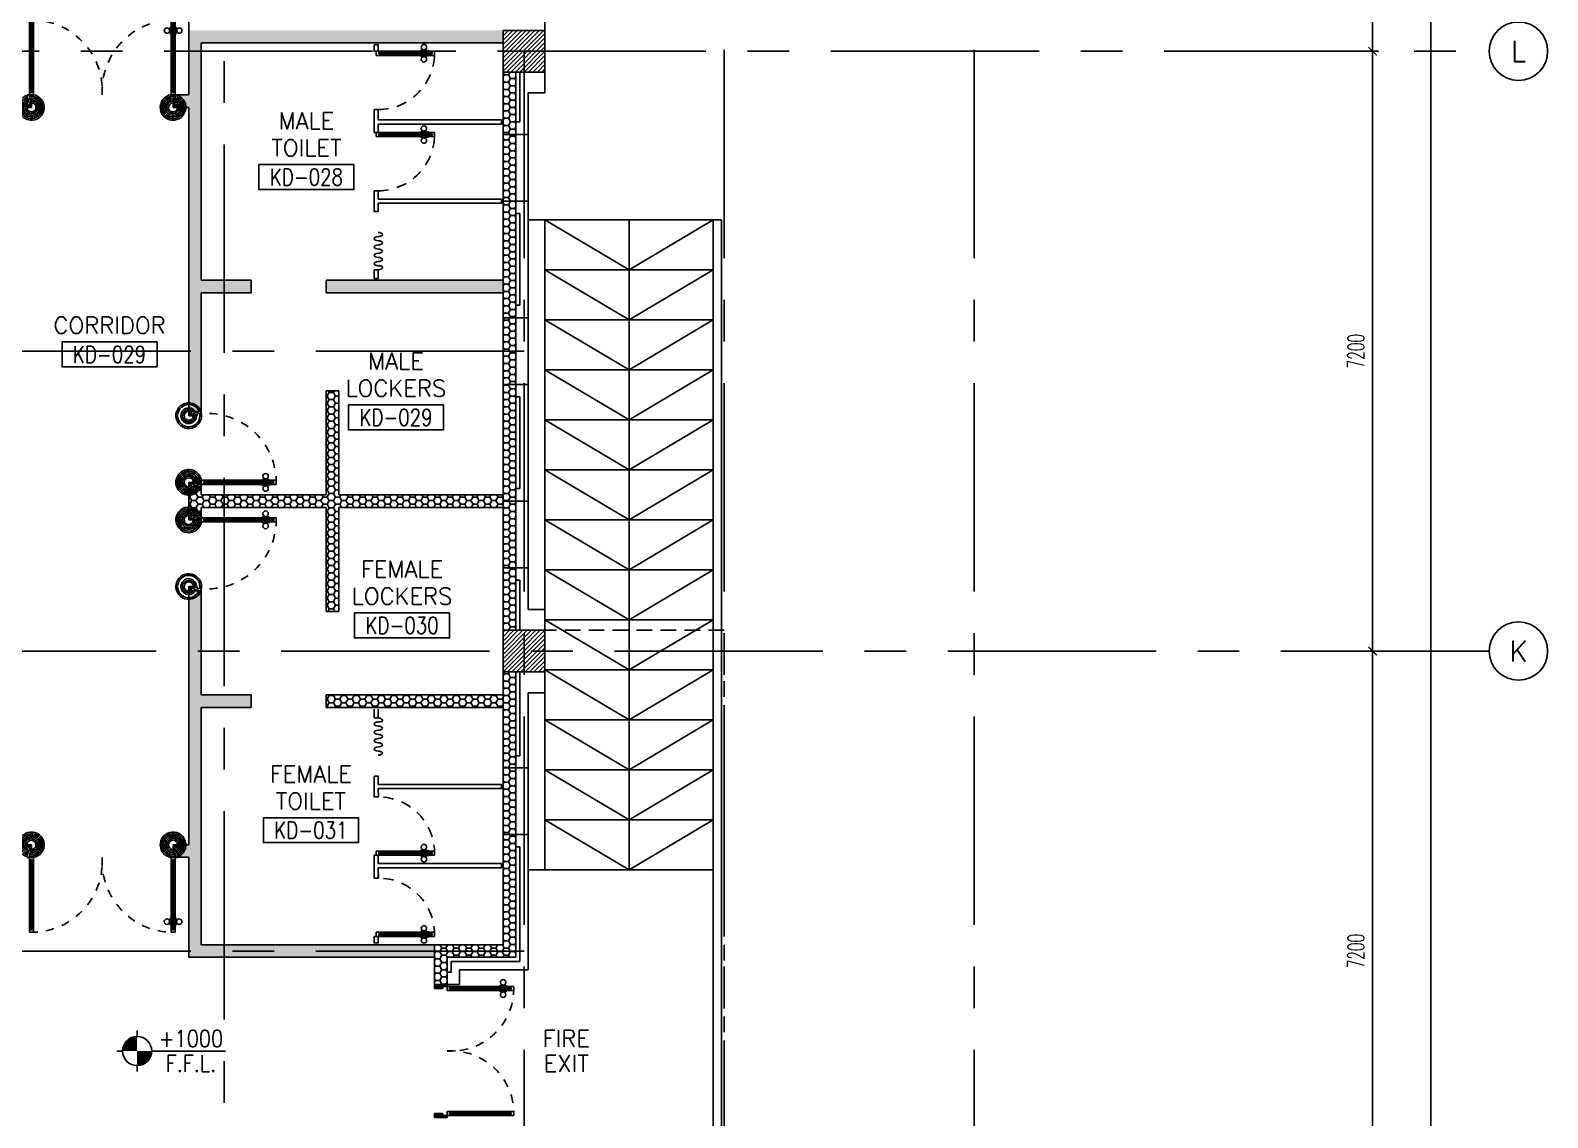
# Model space of a CAD drawing. Extents: x 417866.9 to 417960.2, y 43448 to 43538.2.
# Drawn here: x 417942.01 to 417960.22, y 43505.69 to 43518.74 of the extents above; entities that cross this region are included whole.
import ezdxf
from ezdxf.enums import TextEntityAlignment as Align

# ---------------------------------------------------------------- set-up
doc = ezdxf.new("R2010")
doc.units = 0
doc.header["$MEASUREMENT"] = 0
doc.header["$PDMODE"] = 3
doc.header["$PDSIZE"] = 0.1
for name, pattern in [('CENTERX2', [4, 2.5, -0.5, 0.5, -0.5]), ('HIDDEN', [0.375, 0.25, -0.125]), ('HIDDEN2', [0.1875, 0.125, -0.0625])]:
    doc.linetypes.add(name, pattern=pattern)
doc.layers.get('0').update_dxf_attribs({"linetype": 'CONTINUOUS'})
doc.layers.get('DEFPOINTS').update_dxf_attribs({"linetype": 'CONTINUOUS'})
for name, color, linetype in [('AX-CR', 2, 'CONTINUOUS'), ('AX-DIM', 4, 'CONTINUOUS'), ('AX-TXT', 6, 'CONTINUOUS'), ('AXES', 11, 'CENTERX2'), ('CANOPY-LN', 3, 'CONTINUOUS'), ('COL', 2, 'CONTINUOUS'), ('CURT', 7, 'CONTINUOUS'), ('DOOR', 4, 'CONTINUOUS'), ('Handrail', 4, 'CONTINUOUS'), ('HAT', 8, 'CONTINUOUS'), ('INSUL', 7, 'CONTINUOUS'), ('LEV-PL', 4, 'CONTINUOUS'), ('PART', 9, 'CONTINUOUS'), ('Ramb', 3, 'CONTINUOUS'), ('RM-BOX', 2, 'CONTINUOUS'), ('RM-NAME', 2, 'CONTINUOUS'), ('RM-NO', 2, 'CONTINUOUS'), ('WALL', 2, 'CONTINUOUS'), ('WallType2', 3, 'CONTINUOUS'), ('WIN', 5, 'CONTINUOUS')]:
    doc.layers.add(name, color=color, linetype=linetype)
doc.styles.add('ROMANS', font='ROMANS.shx', dxfattribs={"width": 0.6})
doc.styles.add('S', font='ROMANS.SHX')
doc.dimstyles.new('STANDARD in', dxfattribs={"dimtxt": 0.2, "dimasz": 0.1, "dimexe": 0.07, "dimexo": 0.05, "dimgap": 0.1, "dimtad": 1, "dimdec": 0, "dimlfac": 1000, "dimzin": 0, "dimdsep": 46, "dimtxsty": 'ROMANS', "dimblk": 'ARCHTICK', "dimcen": 0.05, "dimdle": 0.05, "dimclrd": 4, "dimclre": 4, "dimclrt": 2, "dimadec": 0, "dimazin": 0, "dimtfac": 1, "dimtdec": 0, "dimtmove": 2, "dimatfit": 3, "dimfxl": 0, "dimtolj": 1, "dimtzin": 0, "dimarcsym": 0})
pattern_1 = [(0, (0, 0), (0.075, 0.04330127), [0.05, -0.1]), (120, (0, 0), (-0.074999999836, 0.043301270284), [0.05, -0.1]), (60, (0, 0), (1.64e-10, 0.086602540284), [-0.1, 0.05])]

# ---------------------------------------------------------------- blocks, each defined once
blk = doc.blocks.new('_ARCHTICK')
at = {"color": 0, "linetype": 'ByBlock', "const_width": 0.15}
blk.add_lwpolyline([(-0.5, -0.5), (0.5, 0.5)], dxfattribs=at)
blk = doc.blocks.new('*D142')
at = {"layer": 'AX-DIM', "color": 4, "lineweight": -2}
for p, q in [((417948.237, 43525.944), (417958.889, 43525.944)), ((417958.819, 43525.994), (417958.819, 43466.574)), ((417948.237, 43466.624), (417958.889, 43466.624))]:
    blk.add_line(p, q, dxfattribs=at)
at = {"layer": 'DEFPOINTS', "color": 0}
for p in [(417948.187, 43525.944), (417948.187, 43466.624), (417958.819, 43466.624)]:
    blk.add_point(p, dxfattribs=at)
at = {"layer": 'AX-DIM', "color": 4, "lineweight": -2, "xscale": 0.1, "yscale": 0.1, "zscale": 0.1}
for p, rotation in [((417958.819, 43525.944), 90), ((417958.819, 43466.624), 270)]:
    blk.add_blockref('_ARCHTICK', p, dxfattribs=dict(at, rotation=rotation))
at = {"layer": 'AX-DIM', "color": 2, "insert": (417958.619, 43496.284), "char_height": 0.2, "attachment_point": 5, "rotation": 90, "style": 'ROMANS'}
blk.add_mtext('\\A1;59320', dxfattribs=at)
blk = doc.blocks.new('*D143')
at = {"layer": 'AX-DIM', "color": 4, "lineweight": -2}
for p, q in [((417957.769, 43525.694), (417958.189, 43525.694)), ((417958.119, 43525.744), (417958.119, 43518.444)), ((417957.769, 43518.494), (417958.189, 43518.494))]:
    blk.add_line(p, q, dxfattribs=at)
at = {"layer": 'DEFPOINTS', "color": 0}
for p in [(417957.719, 43525.694), (417957.719, 43518.494), (417958.119, 43518.494)]:
    blk.add_point(p, dxfattribs=at)
at = {"layer": 'AX-DIM', "color": 4, "lineweight": -2, "xscale": 0.1, "yscale": 0.1, "zscale": 0.1}
for p, rotation in [((417958.119, 43525.694), 90), ((417958.119, 43518.494), 270)]:
    blk.add_blockref('_ARCHTICK', p, dxfattribs=dict(at, rotation=rotation))
at = {"layer": 'AX-DIM', "color": 2, "insert": (417957.919, 43522.094), "char_height": 0.2, "attachment_point": 5, "rotation": 90, "style": 'ROMANS'}
blk.add_mtext('\\A1;7200', dxfattribs=at)
blk = doc.blocks.new('CURT2')
at = {"layer": 'CURT'}
blk.add_lwpolyline([(0, 0, -0.116434), (-19, -31, -0.116434), (-50, -50, -0.56066), (-101, -7, 0.45929), (-150, 50, 0.414214), (-200, 0, -0.414214), (-250, -50, -0.414214), (-300, 0, 0.414214), (-350, 50, 0.414214), (-400, 0, -0.414214), (-450, -50, -0.414214), (-500, 0, 0.414214), (-550, 50, 0.414214), (-600, 0, -0.414214), (-650, -50, -0.414214), (-700, 0, 0.414214), (-750, 50, 0.414214), (-800, 0, -0.414214), (-850, -50, -0.414214), (-900, 0, 0.414214)], format="xyb", dxfattribs=at)
blk = doc.blocks.new('RM1')
at = {"layer": 'RM-BOX'}
blk.add_lwpolyline([(570, -200), (-570, -200), (-570, -500), (570, -500)], close=True, dxfattribs=at)
at = {"layer": 'RM-NAME', "style": 'ROMANS'}
for tag, p in [('ROOMNAME1', (0, 324)), ('ROOMNAME2', (0, 0))]:
    blk.add_attdef(tag, text='', height=200, dxfattribs=at).set_placement(p, align=Align.MIDDLE)
at = {"layer": 'RM-NO', "style": 'ROMANS', "width": 0.8}
blk.add_attdef('ROOMNO', text='', height=200, dxfattribs=at).set_placement((0, -350), align=Align.MIDDLE)
blk = doc.blocks.new('A$C272A55A0')
at = {"layer": 'DOOR', "color": 0, "linetype": 'ByBlock'}
for p, q in [((0, 900), (0, 1050)), ((50, 1050), (0, 1050)), ((25, 950), (50, 950)), ((25, 900), (25, 950)), ((50, 950), (50, 1050)), ((1750, 950), (1750, 1050)), ((1750, 1050), (1800, 1050)), ((1775, 950), (1750, 950)), ((1775, 900), (1775, 950)), ((1800, 1050), (1800, 900)), ((0, 900), (25, 900)), ((75, 900), (25, 900)), ((25, 850), (25, 900)), ((42, 850), (25, 850)), ((58, 870), (42, 870)), ((42, 870), (42, 850)), ((58, 850), (58, 870)), ((75, 850), (58, 850)), ((75, 900), (75, 850)), ((1725, 900), (1775, 900)), ((1725, 900), (1725, 850)), ((1725, 850), (1742, 850)), ((1742, 870), (1758, 870)), ((1742, 850), (1742, 870)), ((1758, 870), (1758, 850)), ((1758, 850), (1775, 850)), ((1800, 900), (1775, 900)), ((1775, 850), (1775, 900)), ((25, 50), (42, 50)), ((25, 50), (25, 0)), ((25, 0), (75, 0)), ((75, 0), (25, 0)), ((42, 50), (42, 30)), ((42, 30), (58, 30)), ((58, 50), (75, 50)), ((58, 50), (58, 30)), ((75, 50), (75, 0)), ((1718, 160), (1709, 160)), ((1709, 95), (1709, 160)), ((1718, 95), (1709, 95)), ((1725, 173), (1718, 173)), ((1718, 173), (1718, 83)), ((1718, 95), (1718, 160)), ((1725, 83), (1718, 83)), ((1742, 50), (1725, 50)), ((1725, 50), (1725, 0)), ((1775, 0), (1725, 0)), ((1725, 0), (1775, 0)), ((1742, 50), (1742, 30)), ((1758, 30), (1742, 30)), ((1775, 50), (1758, 50)), ((1758, 50), (1758, 30)), ((1775, 173), (1782, 173)), ((1775, 83), (1782, 83)), ((1775, 50), (1775, 0)), ((1782, 173), (1782, 83)), ((1782, 160), (1791, 160)), ((1782, 95), (1782, 160)), ((1782, 95), (1791, 95)), ((1791, 95), (1791, 160))]:
    blk.add_line(p, q, dxfattribs=at)
at = {"layer": 'DOOR', "color": 9, "linetype": 'ByBlock'}
for p, q in [((50, 1050), (0, 1010)), ((50, 1050), (0, 937)), ((50, 1050), (37, 950)), ((1750, 1050), (1800, 1010)), ((1750, 1050), (1800, 937)), ((1750, 1050), (1763, 950))]:
    blk.add_line(p, q, dxfattribs=at)
at = {"layer": 'DOOR', "linetype": 'ByBlock'}
for p, q in [((25, 850), (25, 50)), ((42, 850), (42, 50)), ((58, 850), (58, 50)), ((75, 50), (75, 850)), ((1725, 50), (1725, 850)), ((1742, 850), (1742, 50)), ((1758, 850), (1758, 50)), ((1775, 850), (1775, 50))]:
    blk.add_line(p, q, dxfattribs=at)
at = {"layer": 'DOOR', "color": 0, "linetype": 'ByBlock'}
for centre in [(1676, 128), (1824, 128)]:
    blk.add_circle(centre, 32.4, dxfattribs=at)
at = {"layer": 'DOOR', "color": 9, "linetype": 'ByBlock'}
for centre, radius, start, end in [((50, 1050), 54.4, 203.2074, 270), ((50, 1050), 74.4, 227.7764, 270), ((50, 1050), 94.4, 238.0182, 270), ((50, 1050), 114, 244.0838, 257.3774), ((50, 1050), 134, 248.1598, 259.28), ((50, 1050), 34.4, 180, 270), ((50, 1050), 14.4, 180, 270), ((1750, 1050), 14.4, 270, 0), ((1750, 1050), 34.4, 270, 0), ((1750, 1050), 54.4, 270, 336.7926), ((1750, 1050), 74.4, 270, 312.2236), ((1750, 1050), 94.4, 270, 301.9818), ((1750, 1050), 114, 282.6226, 295.9162), ((1750, 1050), 134, 280.72, 291.8402), ((50, 1050), 154, 251.1053, 256.2858), ((1750, 1050), 154, 283.7142, 288.8947)]:
    blk.add_arc(centre, radius, start, end, dxfattribs=at)
at = {"layer": 'DOOR', "linetype": 'HIDDEN', "ltscale": 0.5}
for centre, start, end in [((50, 851), 268.3174, 3.2965), ((1750, 851), 176.7035, 271.6826)]:
    blk.add_arc(centre, 851, start, end, dxfattribs=at)
at = {"layer": 'WALL', "linetype": 'ByBlock'}
blk.add_line((1800, 900), (1800, 1050), dxfattribs=at)
blk = doc.blocks.new('DOOR90')
at = {"layer": 'DOOR', "color": 7, "linetype": 'ByBlock'}
for p, q in [((-150, 0), (0, 0)), ((-150, 0), (-150, -25)), ((0, -50), (-114, 0)), ((0, -50), (-40, 0)), ((0, -50), (0, 0)), ((-1000, -25), (-1050, -25)), ((-1050, -75), (-1050, -25)), ((-1050, -25), (-1050, -75)), ((-1000, -75), (-1050, -75)), ((-1000, -42), (-1020, -42)), ((-1020, -42), (-1020, -58)), ((-1000, -58), (-1020, -58)), ((-1000, -25), (-1000, -42)), ((-1000, -58), (-1000, -75)), ((-878, -18), (-968, -18)), ((-968, -25), (-968, -18)), ((-968, -75), (-968, -82)), ((-878, -82), (-968, -82)), ((-955, -9), (-890, -9)), ((-955, -18), (-955, -9)), ((-955, -18), (-890, -18)), ((-955, -82), (-890, -82)), ((-955, -82), (-955, -91)), ((-955, -91), (-890, -91)), ((-890, -18), (-890, -9)), ((-890, -82), (-890, -91)), ((-878, -25), (-878, -18)), ((-878, -75), (-878, -82)), ((-200, -25), (-150, -25)), ((-200, -42), (-200, -25)), ((-180, -42), (-200, -42)), ((-200, -58), (-180, -58)), ((-200, -75), (-200, -58)), ((-150, -75), (-200, -75)), ((-180, -58), (-180, -42)), ((-150, -25), (-100, -25)), ((-150, -75), (-150, -25)), ((-100, -25), (-100, -50)), ((0, -50), (-100, -37)), ((-100, -50), (0, -50)), ((-150, -875), (-100, -875)), ((-150, -900), (-150, -875)), ((-150, -900), (0, -900)), ((0, -900), (-150, -900)), ((0, -850), (-114, -900)), ((-100, -875), (-100, -850)), ((0, -850), (-100, -863)), ((-100, -850), (0, -850)), ((0, -850), (-40, -900)), ((0, -850), (0, -900))]:
    blk.add_line(p, q, dxfattribs=at)
at = {"layer": 'DOOR', "linetype": 'ByBlock'}
for p, q in [((-200, -25), (-1000, -25)), ((-200, -42), (-1000, -42)), ((-200, -58), (-1000, -58)), ((-1000, -75), (-200, -75))]:
    blk.add_line(p, q, dxfattribs=at)
at = {"layer": 'DOOR', "color": 7, "linetype": 'ByBlock'}
for centre in [(-923, 24), (-923, -124)]:
    blk.add_circle(centre, 32.4, dxfattribs=at)
for centre, radius, start, end in [((0, -50), 154, 161.1053, 166.2858), ((0, -50), 94.4, 148.0182, 180), ((0, -50), 134, 158.1598, 169.28), ((0, -50), 114, 154.0838, 167.3774), ((0, -50), 74.4, 137.7764, 180), ((0, -50), 54.4, 113.2074, 180), ((0, -50), 34.4, 90, 180), ((0, -50), 14.4, 90, 180), ((0, -850), 154, 193.7142, 198.8947), ((0, -850), 134, 190.72, 201.8402), ((0, -850), 94.4, 180, 211.9818), ((0, -850), 74.4, 180, 222.2236), ((0, -850), 54.4, 180, 246.7926), ((0, -850), 34.4, 180, 270), ((0, -850), 14.4, 180, 270)]:
    blk.add_arc(centre, radius, start, end, dxfattribs=at)
at = {"layer": 'DOOR', "linetype": 'HIDDEN', "ltscale": 0.5}
blk.add_arc((-222, -50), 828, 178.2701, 275.003, dxfattribs=at)
blk = doc.blocks.new('LEV1')
at = {"layer": 'LEV-PL'}
for p, q in [((0, 245), (0, 175)), ((-175, 0), (-245, 0)), ((175, 0), (1061, 0)), ((0, -175), (0, -245))]:
    blk.add_line(p, q, dxfattribs=at)
at = {"layer": 'LEV-PL', "const_width": 175}
for points in [[(-88, 0, -0.414214), (0, 88, -1)], [(88, 0, -0.414214), (0, -88, -1)]]:
    blk.add_lwpolyline(points, format="xyb", dxfattribs=at)
at = {"layer": 'LEV-PL'}
blk.add_circle((0, 0), 175, dxfattribs=at)
at = {"layer": 'LEV-PL', "color": 4, "style": 'S', "width": 0.85}
for tag, p in [('+0000', (646, 50)), ('F.F.L.', (646, -250))]:
    blk.add_attdef(tag, text='', height=200, dxfattribs=at).set_placement(p, align=Align.CENTER)
blk = doc.blocks.new('A$C5C1537D1')
at = {"layer": 'DOOR', "color": 0, "linetype": 'ByBlock'}
for p, q in [((25, 900), (25, 950)), ((75, 950), (25, 950)), ((25, 950), (75, 950)), ((42, 900), (42, 920)), ((42, 920), (58, 920)), ((58, 900), (58, 920)), ((75, 900), (75, 950)), ((1525, 900), (1525, 950)), ((1525, 950), (1575, 950)), ((1575, 950), (1525, 950)), ((1542, 900), (1542, 920)), ((1558, 920), (1542, 920)), ((1558, 900), (1558, 920)), ((1575, 900), (1575, 950)), ((25, 900), (42, 900)), ((58, 900), (75, 900)), ((1509, 855), (1509, 790)), ((1518, 855), (1509, 855)), ((1518, 790), (1509, 790)), ((1518, 778), (1518, 868)), ((1525, 868), (1518, 868)), ((1518, 855), (1518, 790)), ((1525, 778), (1518, 778)), ((1542, 900), (1525, 900)), ((1575, 900), (1558, 900)), ((1575, 868), (1582, 868)), ((1575, 778), (1582, 778)), ((1582, 778), (1582, 868)), ((1582, 855), (1582, 790)), ((1582, 855), (1591, 855)), ((1582, 790), (1591, 790)), ((1591, 855), (1591, 790)), ((25, 200), (25, 150)), ((42, 200), (25, 200)), ((42, 180), (42, 200)), ((58, 200), (58, 180)), ((75, 200), (58, 200)), ((75, 150), (75, 200)), ((1525, 150), (1525, 200)), ((1525, 200), (1542, 200)), ((1542, 200), (1542, 180)), ((1558, 180), (1558, 200)), ((1558, 200), (1575, 200)), ((1575, 200), (1575, 150)), ((0, 150), (25, 150)), ((0, 0), (0, 150)), ((50, 0), (0, 0)), ((25, 150), (25, 100)), ((75, 150), (25, 150)), ((25, 100), (50, 100)), ((58, 180), (42, 180)), ((50, 100), (50, 0)), ((1525, 150), (1575, 150)), ((1542, 180), (1558, 180)), ((1575, 100), (1550, 100)), ((1550, 100), (1550, 0)), ((1550, 0), (1600, 0)), ((1575, 150), (1575, 100)), ((1600, 150), (1575, 150)), ((1600, 0), (1600, 150))]:
    blk.add_line(p, q, dxfattribs=at)
at = {"layer": 'DOOR', "linetype": 'ByBlock'}
for p, q in [((25, 200), (25, 900)), ((42, 200), (42, 900)), ((58, 200), (58, 900)), ((75, 900), (75, 200)), ((1525, 900), (1525, 200)), ((1542, 200), (1542, 900)), ((1558, 200), (1558, 900)), ((1575, 200), (1575, 900))]:
    blk.add_line(p, q, dxfattribs=at)
at = {"layer": 'DOOR', "color": 9, "linetype": 'ByBlock'}
for p, q in [((50, 0), (0, 114)), ((50, 0), (0, 40)), ((50, 0), (37, 100)), ((1550, 0), (1600, 114)), ((1550, 0), (1563, 100)), ((1550, 0), (1600, 40))]:
    blk.add_line(p, q, dxfattribs=at)
at = {"layer": 'DOOR', "color": 0, "linetype": 'ByBlock'}
for centre in [(1476, 823), (1624, 823)]:
    blk.add_circle(centre, 32.4, dxfattribs=at)
at = {"layer": 'DOOR', "linetype": 'HIDDEN', "ltscale": 0.5}
for centre, start, end in [((50, 199), 356.2751, 91.9062), ((1550, 199), 88.0938, 183.7249)]:
    blk.add_arc(centre, 752, start, end, dxfattribs=at)
at = {"layer": 'DOOR', "color": 9, "linetype": 'ByBlock'}
for centre, radius, start, end in [((50, 0), 154, 103.7142, 108.8947), ((50, 0), 134, 100.72, 111.8402), ((50, 0), 114, 102.6226, 115.9162), ((50, 0), 94.4, 90, 121.9818), ((50, 0), 74.4, 90, 132.2236), ((50, 0), 54.4, 90, 156.7926), ((50, 0), 34.4, 90, 180), ((50, 0), 14.4, 90, 180), ((1550, 0), 94.4, 58.0182, 90), ((1550, 0), 74.4, 47.7764, 90), ((1550, 0), 54.4, 23.2074, 90), ((1550, 0), 34.4, 0, 90), ((1550, 0), 14.4, 0, 90), ((1550, 0), 134, 68.1598, 79.28), ((1550, 0), 114, 64.0838, 77.3774), ((1550, 0), 154, 71.1053, 76.2858)]:
    blk.add_arc(centre, radius, start, end, dxfattribs=at)
at = {"layer": 'WALL', "linetype": 'ByBlock'}
for p, q in [((0, 150), (0, 0)), ((1600, 150), (1600, 0))]:
    blk.add_line(p, q, dxfattribs=at)
blk = doc.blocks.new('COL50')
at = {"layer": 'COL'}
blk.add_lwpolyline([(-250, 250), (-250, -250), (250, -250), (250, 250)], close=True, dxfattribs=at)
blk = doc.blocks.new('*X112')
at = {"color": 0}
for p, q in [((253126, 55101), (253626, 55601)), ((253129, 55156), (253573, 55601)), ((253129, 55209), (253520, 55601)), ((253129, 55262), (253467, 55601)), ((253129, 55315), (253414, 55601)), ((253129, 55368), (253361, 55601)), ((253129, 55421), (253308, 55601)), ((253129, 55475), (253255, 55601)), ((253129, 55528), (253202, 55601)), ((253129, 55581), (253149, 55601)), ((253179, 55101), (253629, 55550)), ((253232, 55101), (253629, 55497)), ((253285, 55101), (253629, 55444)), ((253338, 55101), (253629, 55391)), ((253391, 55101), (253629, 55338)), ((253444, 55101), (253629, 55285)), ((253497, 55101), (253629, 55232)), ((253551, 55101), (253629, 55179)), ((253604, 55101), (253629, 55126))]:
    blk.add_line(p, q, dxfattribs=at)
blk = doc.blocks.new('*X108')
at = {"color": 0}
for p, q in [((253129, 62316), (253614, 62801)), ((253129, 62369), (253561, 62801)), ((253129, 62422), (253508, 62801)), ((253129, 62475), (253455, 62801)), ((253129, 62528), (253402, 62801)), ((253129, 62581), (253349, 62801)), ((253129, 62634), (253296, 62801)), ((253129, 62687), (253243, 62801)), ((253129, 62740), (253190, 62801)), ((253129, 62793), (253136, 62801)), ((253167, 62301), (253629, 62763)), ((253220, 62301), (253629, 62710)), ((253273, 62301), (253629, 62657)), ((253326, 62301), (253629, 62604)), ((253379, 62301), (253629, 62551)), ((253432, 62301), (253629, 62498)), ((253485, 62301), (253629, 62445)), ((253538, 62301), (253629, 62392)), ((253591, 62301), (253629, 62338))]:
    blk.add_line(p, q, dxfattribs=at)
blk = doc.blocks.new('*D152')
at = {"layer": 'AX-DIM', "color": 4, "lineweight": -2}
for p, q in [((417958.119, 43511.344), (417958.119, 43504.044)), ((417957.769, 43511.294), (417958.189, 43511.294)), ((417957.769, 43504.094), (417958.189, 43504.094))]:
    blk.add_line(p, q, dxfattribs=at)
at = {"layer": 'DEFPOINTS', "color": 0}
for p in [(417957.719, 43511.294), (417957.719, 43504.094), (417958.119, 43504.094)]:
    blk.add_point(p, dxfattribs=at)
at = {"layer": 'AX-DIM', "color": 4, "lineweight": -2, "xscale": 0.1, "yscale": 0.1, "zscale": 0.1}
for p, rotation in [((417958.119, 43511.294), 90), ((417958.119, 43504.094), 270)]:
    blk.add_blockref('_ARCHTICK', p, dxfattribs=dict(at, rotation=rotation))
at = {"layer": 'AX-DIM', "color": 2, "insert": (417957.919, 43507.694), "char_height": 0.2, "attachment_point": 5, "rotation": 90, "style": 'ROMANS'}
blk.add_mtext('\\A1;7200', dxfattribs=at)
blk = doc.blocks.new('*D154')
at = {"layer": 'AX-DIM', "color": 4, "lineweight": -2}
for p, q in [((417957.769, 43518.494), (417958.189, 43518.494)), ((417958.119, 43518.544), (417958.119, 43511.244)), ((417957.769, 43511.294), (417958.189, 43511.294))]:
    blk.add_line(p, q, dxfattribs=at)
at = {"layer": 'DEFPOINTS', "color": 0}
for p in [(417957.719, 43518.494), (417957.719, 43511.294), (417958.119, 43511.294)]:
    blk.add_point(p, dxfattribs=at)
at = {"layer": 'AX-DIM', "color": 4, "lineweight": -2, "xscale": 0.1, "yscale": 0.1, "zscale": 0.1}
for p, rotation in [((417958.119, 43518.494), 90), ((417958.119, 43511.294), 270)]:
    blk.add_blockref('_ARCHTICK', p, dxfattribs=dict(at, rotation=rotation))
at = {"layer": 'AX-DIM', "color": 2, "insert": (417957.919, 43514.894), "char_height": 0.2, "attachment_point": 5, "rotation": 90, "style": 'ROMANS'}
blk.add_mtext('\\A1;7200', dxfattribs=at)
blk = doc.blocks.new('AXR')
at = {"layer": 'AX-CR'}
blk.add_circle((350, 0), 350, dxfattribs=at)
at = {"layer": 'AX-TXT', "style": 'ROMANS'}
blk.add_attdef('AX', text='', height=250, dxfattribs=at).set_placement((350, 0), align=Align.MIDDLE)

msp = doc.modelspace()

# ---------------------------------------------------------------- hatches: boundary and pattern name
at = {"layer": 'WallType2'}
h = msp.add_hatch(dxfattribs=at)
h.set_pattern_fill('HONEY', color=256, scale=0.4, style=0)
h.set_pattern_definition(pattern_1)
h.paths.add_polyline_path([(417947.6866, 43515.7443), (417945.5616, 43515.7443), (417945.5616, 43515.5943), (417947.6866, 43515.5943)])
h.paths.add_polyline_path([(417944.6616, 43515.7443), (417944.0616, 43515.7443), (417944.0616, 43518.5943), (417947.6866, 43518.5943), (417947.6866, 43518.7443), (417943.9116, 43518.7443), (417943.9116, 43517.9693), (417943.7741, 43517.9693), (417943.7741, 43517.8193), (417943.9116, 43517.8193), (417943.9116, 43517.3693), (417943.9116, 43514.1693), (417944.0616, 43514.1693), (417944.0616, 43515.5943), (417944.6616, 43515.5943)])
h = msp.add_hatch(dxfattribs=at)
h.set_pattern_fill('HONEY', color=256, scale=0.4, style=0)
h.set_pattern_definition(pattern_1)
h.paths.add_polyline_path([(417947.8366, 43517.4943), (417947.6866, 43517.4943), (417947.6866, 43516.6943), (417947.8366, 43516.6943)])
h.paths.add_polyline_path([(417947.8366, 43518.2443), (417947.6866, 43518.2443), (417947.6866, 43517.4943), (417947.8366, 43517.4943)])
h = msp.add_hatch(dxfattribs=at)
h.set_pattern_fill('HONEY', color=256, scale=0.4, style=0)
h.set_pattern_definition(pattern_1)
h.paths.add_polyline_path([(417947.8366, 43516.6943), (417947.6866, 43516.6943), (417947.6866, 43515.2943), (417947.8366, 43515.2943)])
h = msp.add_hatch(dxfattribs=at)
h.set_pattern_fill('HONEY', color=256, scale=0.4, style=0)
h.set_pattern_definition(pattern_1)
h.paths.add_polyline_path([(417947.8366, 43515.2943), (417947.6866, 43515.2943), (417947.6866, 43514.4943), (417947.8366, 43514.4943)])
h = msp.add_hatch(dxfattribs=at)
h.set_pattern_fill('HONEY', color=256, scale=0.4, style=0)
h.set_pattern_definition(pattern_1)
h.paths.add_polyline_path([(417947.6866, 43513.1693), (417945.7116, 43513.1693), (417945.7116, 43514.4193), (417945.5616, 43514.4193), (417945.5616, 43513.1693), (417944.0616, 43513.1693), (417944.0616, 43513.2693), (417943.9116, 43513.2693), (417943.9116, 43512.9193), (417944.0616, 43512.9193), (417944.0616, 43513.0193), (417945.5616, 43513.0193), (417945.5616, 43511.7693), (417945.7116, 43511.7693), (417945.7116, 43513.0193), (417947.6866, 43513.0193), (417947.6866, 43513.0943)])
h = msp.add_hatch(dxfattribs=at)
h.set_pattern_fill('HONEY', color=256, scale=0.4, style=0)
h.set_pattern_definition(pattern_1)
h.paths.add_polyline_path([(417947.8366, 43514.4943), (417947.6866, 43514.4943), (417947.6866, 43513.0943), (417947.8366, 43513.0943)])
h = msp.add_hatch(dxfattribs=at)
h.set_pattern_fill('HONEY', color=256, scale=0.4, style=0)
h.set_pattern_definition(pattern_1)
h.paths.add_polyline_path([(417947.8366, 43512.2943), (417947.6866, 43512.2943), (417947.6866, 43511.5443), (417947.8366, 43511.5443)])
h.paths.add_polyline_path([(417947.8366, 43513.0943), (417947.6866, 43513.0943), (417947.6866, 43512.2943), (417947.8366, 43512.2943)])
h = msp.add_hatch(dxfattribs=at)
h.set_pattern_fill('HONEY', color=256, scale=0.4, style=0)
h.set_pattern_definition(pattern_1)
h.paths.add_polyline_path([(417944.0616, 43510.6193), (417944.6616, 43510.6193), (417944.6616, 43510.7693), (417944.0616, 43510.7693), (417944.0616, 43512.0193), (417943.9116, 43512.0193), (417943.9116, 43508.9693), (417943.7741, 43508.9693), (417943.7741, 43508.8193), (417943.9116, 43508.8193), (417943.9116, 43507.6193), (417946.8616, 43507.6193), (417946.8616, 43507.7693), (417944.0616, 43507.7693)])
h = msp.add_hatch(dxfattribs=at)
h.set_pattern_fill('HONEY', color=256, scale=0.4, style=0)
h.set_pattern_definition(pattern_1)
h.paths.add_polyline_path([(417947.8366, 43509.8943), (417947.6866, 43509.8943), (417947.6866, 43509.0943), (417947.8366, 43509.0943)])
h.paths.add_polyline_path([(417947.8366, 43511.0443), (417947.6866, 43511.0443), (417947.6866, 43510.7693), (417947.6866, 43509.8943), (417947.8366, 43509.8943)])
h = msp.add_hatch(dxfattribs=at)
h.set_pattern_fill('HONEY', color=256, scale=0.4, style=0)
h.set_pattern_definition(pattern_1)
h.paths.add_polyline_path([(417947.6866, 43510.7693), (417945.5616, 43510.7693), (417945.5616, 43510.6193), (417947.6866, 43510.6193)])
h = msp.add_hatch(dxfattribs=at)
h.set_pattern_fill('HONEY', color=256, scale=0.4, style=0)
h.set_pattern_definition(pattern_1)
h.paths.add_polyline_path([(417947.8366, 43509.0943), (417947.6866, 43509.0943), (417947.6866, 43507.7693), (417946.8616, 43507.7693), (417946.8616, 43507.2947), (417947.0116, 43507.2947), (417947.0116, 43507.6193), (417947.8366, 43507.6193)])

# ---------------------------------------------------------------- linework, layer by layer
at = {"layer": 'AXES'}
for p, q in [((417947.9366, 43460.01), (417947.9366, 43537.5491)), ((417950.3366, 43460.01), (417950.3366, 43537.5491)), ((417953.3366, 43460.01), (417953.3366, 43537.5491)), ((417944.3366, 43466.8743), (417944.3366, 43525.6943)), ((417867.6171, 43518.4943), (417959.5152, 43518.4943)), ((417947.9366, 43514.8943), (417929.9366, 43514.8943)), ((417959.5194, 43511.2943), (417889.6966, 43511.2943)), ((417947.9366, 43507.6943), (417889.6966, 43507.6943))]:
    msp.add_line(p, q, dxfattribs=at)
at = {"layer": 'CANOPY-LN', "linetype": 'HIDDEN2', "ltscale": 1.5}
for p, q in [((417950.3366, 43511.5443), (417948.1866, 43511.5443)), ((417950.3366, 43503.8443), (417950.3366, 43511.5443))]:
    msp.add_line(p, q, dxfattribs=at)
at = {"layer": 'DOOR', "linetype": 'ByBlock'}
for p, q in [((417946.2116, 43518.4943), (417946.1616, 43518.4943)), ((417946.1616, 43518.4443), (417946.1616, 43518.4943)), ((417946.1616, 43518.4443), (417946.2116, 43518.4443)), ((417946.1916, 43518.4773), (417946.2116, 43518.4773)), ((417946.1916, 43518.4613), (417946.1916, 43518.4773)), ((417946.2116, 43518.4613), (417946.1916, 43518.4613)), ((417946.2116, 43518.4943), (417946.8116, 43518.4943)), ((417946.2116, 43518.4773), (417946.2116, 43518.4943)), ((417946.2116, 43518.4773), (417946.8116, 43518.4773)), ((417946.2116, 43518.4613), (417946.8116, 43518.4613)), ((417946.2116, 43518.4443), (417946.2116, 43518.4613)), ((417946.8116, 43518.4443), (417946.2116, 43518.4443)), ((417946.7019, 43518.5015), (417946.7019, 43518.5105)), ((417946.7667, 43518.5105), (417946.7019, 43518.5105)), ((417946.7667, 43518.5015), (417946.7019, 43518.5015)), ((417946.7019, 43518.4371), (417946.7019, 43518.4281)), ((417946.7667, 43518.4371), (417946.7019, 43518.4371)), ((417946.7667, 43518.4281), (417946.7019, 43518.4281)), ((417946.7667, 43518.5015), (417946.7667, 43518.5105)), ((417946.7667, 43518.4371), (417946.7667, 43518.4281)), ((417946.7793, 43518.4943), (417946.7793, 43518.5015)), ((417946.7893, 43518.5015), (417946.7793, 43518.5015)), ((417946.7793, 43518.4443), (417946.7793, 43518.4371)), ((417946.7893, 43518.4371), (417946.7793, 43518.4371)), ((417946.7893, 43518.4943), (417946.7893, 43518.5015)), ((417946.7893, 43518.4443), (417946.7893, 43518.4371)), ((417946.8116, 43518.4943), (417946.8116, 43518.4773)), ((417946.8116, 43518.4943), (417946.8616, 43518.4943)), ((417946.8116, 43518.4773), (417946.8316, 43518.4773)), ((417946.8116, 43518.4613), (417946.8116, 43518.4443)), ((417946.8116, 43518.4613), (417946.8316, 43518.4613)), ((417946.8116, 43518.4443), (417946.8616, 43518.4443)), ((417946.8316, 43518.4773), (417946.8316, 43518.4613)), ((417946.8616, 43518.4943), (417946.8616, 43518.4443)), ((417946.8616, 43518.4443), (417946.8616, 43518.4943)), ((417946.2116, 43517.5193), (417946.1616, 43517.5193)), ((417946.1616, 43517.4693), (417946.1616, 43517.5193)), ((417946.1916, 43517.5023), (417946.2116, 43517.5023)), ((417946.1916, 43517.4863), (417946.1916, 43517.5023)), ((417946.2116, 43517.5193), (417946.8116, 43517.5193)), ((417946.2116, 43517.5023), (417946.2116, 43517.5193)), ((417946.2116, 43517.5023), (417946.8116, 43517.5023)), ((417946.7019, 43517.5265), (417946.7019, 43517.5355)), ((417946.7667, 43517.5355), (417946.7019, 43517.5355)), ((417946.7667, 43517.5265), (417946.7019, 43517.5265)), ((417946.7667, 43517.5265), (417946.7667, 43517.5355)), ((417946.7793, 43517.5193), (417946.7793, 43517.5265)), ((417946.7893, 43517.5265), (417946.7793, 43517.5265)), ((417946.7893, 43517.5193), (417946.7893, 43517.5265)), ((417946.8116, 43517.5193), (417946.8116, 43517.5023)), ((417946.8116, 43517.5193), (417946.8616, 43517.5193)), ((417946.8116, 43517.5023), (417946.8316, 43517.5023)), ((417946.8316, 43517.5023), (417946.8316, 43517.4863)), ((417946.8616, 43517.5193), (417946.8616, 43517.4693)), ((417946.8616, 43517.4693), (417946.8616, 43517.5193)), ((417946.1616, 43517.4693), (417946.2116, 43517.4693)), ((417946.2116, 43517.4863), (417946.1916, 43517.4863)), ((417946.2116, 43517.4863), (417946.8116, 43517.4863)), ((417946.2116, 43517.4693), (417946.2116, 43517.4863)), ((417946.8116, 43517.4693), (417946.2116, 43517.4693)), ((417946.7019, 43517.4621), (417946.7019, 43517.4531)), ((417946.7667, 43517.4621), (417946.7019, 43517.4621)), ((417946.7667, 43517.4531), (417946.7019, 43517.4531)), ((417946.7667, 43517.4621), (417946.7667, 43517.4531)), ((417946.7793, 43517.4693), (417946.7793, 43517.4621)), ((417946.7893, 43517.4621), (417946.7793, 43517.4621)), ((417946.7893, 43517.4693), (417946.7893, 43517.4621)), ((417946.8116, 43517.4863), (417946.8116, 43517.4693)), ((417946.8116, 43517.4863), (417946.8316, 43517.4863)), ((417946.8116, 43517.4693), (417946.8616, 43517.4693)), ((417946.1616, 43508.8943), (417946.2116, 43508.8943)), ((417946.1616, 43508.8943), (417946.1616, 43508.8443)), ((417946.2116, 43508.8443), (417946.1616, 43508.8443)), ((417946.2116, 43508.8773), (417946.1916, 43508.8773)), ((417946.1916, 43508.8773), (417946.1916, 43508.8613)), ((417946.1916, 43508.8613), (417946.2116, 43508.8613)), ((417946.8116, 43508.8943), (417946.2116, 43508.8943)), ((417946.2116, 43508.8943), (417946.2116, 43508.8773)), ((417946.2116, 43508.8773), (417946.8116, 43508.8773)), ((417946.2116, 43508.8613), (417946.8116, 43508.8613)), ((417946.2116, 43508.8613), (417946.2116, 43508.8443)), ((417946.2116, 43508.8443), (417946.8116, 43508.8443)), ((417946.7019, 43508.9015), (417946.7019, 43508.9105)), ((417946.7667, 43508.9105), (417946.7019, 43508.9105)), ((417946.7667, 43508.9015), (417946.7019, 43508.9015)), ((417946.7019, 43508.8371), (417946.7019, 43508.8281)), ((417946.7667, 43508.8371), (417946.7019, 43508.8371)), ((417946.7667, 43508.8281), (417946.7019, 43508.8281)), ((417946.7667, 43508.9015), (417946.7667, 43508.9105)), ((417946.7667, 43508.8371), (417946.7667, 43508.8281)), ((417946.7793, 43508.8943), (417946.7793, 43508.9015)), ((417946.7893, 43508.9015), (417946.7793, 43508.9015)), ((417946.7793, 43508.8443), (417946.7793, 43508.8371)), ((417946.7893, 43508.8371), (417946.7793, 43508.8371)), ((417946.7893, 43508.8943), (417946.7893, 43508.9015)), ((417946.7893, 43508.8443), (417946.7893, 43508.8371)), ((417946.8116, 43508.8773), (417946.8116, 43508.8943)), ((417946.8116, 43508.8943), (417946.8616, 43508.8943)), ((417946.8116, 43508.8773), (417946.8316, 43508.8773)), ((417946.8116, 43508.8443), (417946.8116, 43508.8613)), ((417946.8116, 43508.8613), (417946.8316, 43508.8613)), ((417946.8116, 43508.8443), (417946.8616, 43508.8443)), ((417946.8316, 43508.8613), (417946.8316, 43508.8773)), ((417946.8616, 43508.8443), (417946.8616, 43508.8943)), ((417946.8616, 43508.8943), (417946.8616, 43508.8443)), ((417946.1616, 43507.9193), (417946.2116, 43507.9193)), ((417946.1616, 43507.9193), (417946.1616, 43507.8693)), ((417946.2116, 43507.8693), (417946.1616, 43507.8693)), ((417946.2116, 43507.9023), (417946.1916, 43507.9023)), ((417946.1916, 43507.9023), (417946.1916, 43507.8863)), ((417946.1916, 43507.8863), (417946.2116, 43507.8863)), ((417946.8116, 43507.9193), (417946.2116, 43507.9193)), ((417946.2116, 43507.9193), (417946.2116, 43507.9023)), ((417946.2116, 43507.9023), (417946.8116, 43507.9023)), ((417946.2116, 43507.8863), (417946.8116, 43507.8863)), ((417946.2116, 43507.8863), (417946.2116, 43507.8693)), ((417946.2116, 43507.8693), (417946.8116, 43507.8693)), ((417946.7019, 43507.9265), (417946.7019, 43507.9355)), ((417946.7667, 43507.9355), (417946.7019, 43507.9355)), ((417946.7667, 43507.9265), (417946.7019, 43507.9265)), ((417946.7019, 43507.8621), (417946.7019, 43507.8531)), ((417946.7667, 43507.8621), (417946.7019, 43507.8621)), ((417946.7667, 43507.8531), (417946.7019, 43507.8531)), ((417946.7667, 43507.9265), (417946.7667, 43507.9355)), ((417946.7667, 43507.8621), (417946.7667, 43507.8531)), ((417946.7793, 43507.9193), (417946.7793, 43507.9265)), ((417946.7893, 43507.9265), (417946.7793, 43507.9265)), ((417946.7793, 43507.8693), (417946.7793, 43507.8621)), ((417946.7893, 43507.8621), (417946.7793, 43507.8621)), ((417946.7893, 43507.9193), (417946.7893, 43507.9265)), ((417946.7893, 43507.8693), (417946.7893, 43507.8621)), ((417946.8116, 43507.9023), (417946.8116, 43507.9193)), ((417946.8116, 43507.9193), (417946.8616, 43507.9193)), ((417946.8116, 43507.9023), (417946.8316, 43507.9023)), ((417946.8116, 43507.8693), (417946.8116, 43507.8863)), ((417946.8116, 43507.8863), (417946.8316, 43507.8863)), ((417946.8116, 43507.8693), (417946.8616, 43507.8693)), ((417946.8316, 43507.8863), (417946.8316, 43507.9023)), ((417946.8616, 43507.8693), (417946.8616, 43507.9193)), ((417946.8616, 43507.9193), (417946.8616, 43507.8693))]:
    msp.add_line(p, q, dxfattribs=at)
for centre in [(417946.7343, 43518.5429), (417946.7343, 43518.3958), (417946.7343, 43517.5679), (417946.7343, 43517.4208), (417946.7343, 43508.9429), (417946.7343, 43508.7958), (417946.7343, 43507.9679), (417946.7343, 43507.8208)]:
    msp.add_circle(centre, 0.0324, dxfattribs=at)
at = {"layer": 'DOOR', "linetype": 'HIDDEN', "ltscale": 0.5}
for centre, start, end in [((417946.1871, 43518.4693), 269.96077, 2.12255), ((417946.1871, 43517.4943), 269.96077, 2.12255), ((417946.1871, 43508.8693), 357.87745, 90.03923), ((417946.1871, 43507.8943), 357.87745, 90.03923)]:
    msp.add_arc(centre, 0.675, start, end, dxfattribs=at)
at = {"layer": 'Handrail'}
for p, q in [((417948.1866, 43516.4693), (417947.9866, 43516.4693)), ((417948.1866, 43508.6693), (417948.1866, 43516.4693)), ((417950.2066, 43507.4693), (417950.2066, 43516.4693)), ((417950.2066, 43516.4693), (417950.3066, 43516.4693)), ((417950.3066, 43507.4693), (417950.3066, 43516.4693)), ((417948.1866, 43508.6693), (417947.9866, 43508.6693)), ((417950.2066, 43503.0736), (417950.2066, 43507.4693)), ((417950.3066, 43503.0736), (417950.3066, 43507.4693))]:
    msp.add_line(p, q, dxfattribs=at)
at = {"layer": 'INSUL'}
for p, q in [((417947.8366, 43518.2443), (417947.8366, 43517.4943)), ((417947.8866, 43518.2443), (417947.8866, 43517.6443)), ((417947.8866, 43517.6443), (417947.8366, 43517.6443)), ((417947.8366, 43516.6943), (417947.8366, 43515.2943)), ((417947.8866, 43516.5443), (417947.8366, 43516.5443)), ((417947.8866, 43516.5443), (417947.8866, 43515.4443)), ((417947.8866, 43515.4443), (417947.8366, 43515.4443)), ((417947.8366, 43513.0943), (417947.8366, 43514.4943)), ((417947.8866, 43514.3443), (417947.8366, 43514.3443)), ((417947.8866, 43513.2443), (417947.8866, 43514.3443)), ((417947.8866, 43513.2443), (417947.8366, 43513.2443)), ((417947.8366, 43512.2943), (417947.8366, 43511.5443)), ((417947.8866, 43512.1443), (417947.8366, 43512.1443)), ((417947.8866, 43512.1443), (417947.8866, 43511.5443)), ((417947.8366, 43509.8943), (417947.8366, 43511.0443)), ((417947.8866, 43510.037), (417947.8866, 43511.0443)), ((417947.8366, 43510.037), (417947.8866, 43510.037)), ((417947.8366, 43507.6193), (417947.8366, 43509.0943)), ((417947.8366, 43508.9443), (417947.8866, 43508.9443)), ((417947.8866, 43507.5693), (417947.8866, 43508.9443)), ((417947.0116, 43507.6193), (417947.0116, 43507.2947)), ((417947.8366, 43507.6193), (417947.0116, 43507.6193)), ((417947.0616, 43507.5693), (417947.0616, 43507.4427)), ((417947.8866, 43507.5693), (417947.0616, 43507.5693)), ((417947.0116, 43507.4427), (417947.0616, 43507.4427))]:
    msp.add_line(p, q, dxfattribs=at)
at = {"layer": 'PART'}
for p, q in [((417946.1866, 43518.4943), (417946.1366, 43518.4943)), ((417946.1866, 43515.8693), (417946.1366, 43515.8693)), ((417946.1366, 43510.4943), (417946.1366, 43510.5963)), ((417946.1866, 43510.4943), (417946.1866, 43510.5963)), ((417946.1866, 43510.4943), (417946.1366, 43510.4943)), ((417946.1366, 43508.5693), (417946.1366, 43508.8443)), ((417946.1866, 43508.8443), (417946.1366, 43508.8443)), ((417946.1866, 43508.8443), (417946.1366, 43508.8443)), ((417946.1866, 43508.7443), (417946.1866, 43508.8443)), ((417946.1866, 43508.5693), (417946.1866, 43508.6943)), ((417946.1866, 43508.5693), (417946.1366, 43508.5693)), ((417946.1866, 43507.8693), (417946.1366, 43507.8693))]:
    msp.add_line(p, q, dxfattribs=at)
for points in [[(417946.1366, 43518.5713), (417946.1866, 43518.5713), (417946.1866, 43518.4943), (417946.1366, 43518.4943)], [(417946.1366, 43517.7943), (417946.1866, 43517.7943), (417946.1866, 43517.6693), (417947.6636, 43517.6693), (417947.6636, 43517.6193), (417946.1866, 43517.6193), (417946.1866, 43517.5193), (417946.1366, 43517.5193)], [(417946.1366, 43516.8193), (417946.1866, 43516.8193), (417946.1866, 43516.7193), (417947.6636, 43516.7193), (417947.6636, 43516.6693), (417946.1866, 43516.6693), (417946.1866, 43516.5693), (417946.1366, 43516.5693)], [(417946.1366, 43515.8693), (417946.1866, 43515.8693), (417946.1866, 43515.7673), (417946.1366, 43515.7673)], [(417946.1366, 43509.7943), (417946.1866, 43509.7943), (417946.1866, 43509.6943), (417947.6636, 43509.6943), (417947.6636, 43509.6443), (417946.1866, 43509.6443), (417946.1871, 43509.5443), (417946.1366, 43509.5443)], [(417946.1366, 43508.8443), (417946.1866, 43508.8443), (417946.1866, 43508.7443), (417947.6636, 43508.7443), (417947.6636, 43508.6943), (417946.1866, 43508.6943), (417946.1871, 43508.5693), (417946.1366, 43508.5693)], [(417946.1366, 43507.8693), (417946.1866, 43507.8693), (417946.1866, 43507.7923), (417946.1366, 43507.7923)]]:
    msp.add_lwpolyline(points, close=True, dxfattribs=at)
at = {"layer": 'Ramb'}
for p, q in [((417950.2066, 43516.4693), (417948.1866, 43516.4693)), ((417948.1866, 43516.4693), (417949.1966, 43515.8693)), ((417949.1966, 43508.6693), (417949.1966, 43516.4693)), ((417949.1966, 43515.8693), (417950.2066, 43516.4693)), ((417950.2066, 43515.8693), (417948.1866, 43515.8693)), ((417948.1866, 43515.8693), (417949.1966, 43515.2693)), ((417949.1966, 43515.2693), (417950.2066, 43515.8693)), ((417950.2066, 43515.2693), (417948.1866, 43515.2693)), ((417948.1866, 43515.2693), (417949.1966, 43514.6693)), ((417949.1966, 43514.6693), (417950.2066, 43515.2693)), ((417950.2066, 43514.6693), (417948.1866, 43514.6693)), ((417948.1866, 43514.6693), (417949.1966, 43514.0693)), ((417949.1966, 43514.0693), (417950.2066, 43514.6693)), ((417950.2066, 43514.0693), (417948.1866, 43514.0693)), ((417948.1866, 43514.0693), (417949.1966, 43513.4693)), ((417949.1966, 43513.4693), (417950.2066, 43514.0693)), ((417950.2066, 43513.4693), (417948.1866, 43513.4693)), ((417948.1866, 43513.4693), (417949.1966, 43512.8693)), ((417949.1966, 43512.8693), (417950.2066, 43513.4693)), ((417950.2066, 43512.8693), (417948.1866, 43512.8693)), ((417948.1866, 43512.8693), (417949.1966, 43512.2693)), ((417949.1966, 43512.2693), (417950.2066, 43512.8693)), ((417950.2066, 43512.2693), (417948.1866, 43512.2693)), ((417948.1866, 43512.2693), (417949.1966, 43511.6693)), ((417949.1966, 43511.6693), (417950.2066, 43512.2693)), ((417950.2066, 43511.6693), (417948.1866, 43511.6693)), ((417948.1866, 43511.6693), (417949.1966, 43511.0693)), ((417949.1966, 43511.0693), (417950.2066, 43511.6693)), ((417950.2066, 43511.0693), (417948.1866, 43511.0693)), ((417948.1866, 43511.0693), (417949.1966, 43510.4693)), ((417949.1966, 43510.4693), (417950.2066, 43511.0693)), ((417950.2066, 43510.4693), (417948.1866, 43510.4693)), ((417948.1866, 43510.4693), (417949.1966, 43509.8693)), ((417949.1966, 43509.8693), (417950.2066, 43510.4693)), ((417950.2066, 43509.8693), (417948.1866, 43509.8693)), ((417948.1866, 43509.8693), (417949.1966, 43509.2693)), ((417949.1966, 43509.2693), (417950.2066, 43509.8693)), ((417950.2066, 43509.2693), (417948.1866, 43509.2693)), ((417948.1866, 43509.2693), (417949.1966, 43508.6693)), ((417949.1966, 43508.6693), (417950.2066, 43509.2693)), ((417950.2066, 43508.6693), (417948.1866, 43508.6693))]:
    msp.add_line(p, q, dxfattribs=at)
at = {"layer": 'WALL'}
for p, q in [((417943.9116, 43520.6693), (417943.9116, 43517.9693)), ((417948.1866, 43518.9943), (417948.1866, 43517.9943)), ((417947.6866, 43518.5943), (417944.0616, 43518.5943)), ((417944.0616, 43515.7443), (417944.0616, 43518.5943)), ((417947.6866, 43518.2443), (417947.6866, 43517.4943)), ((417943.9116, 43517.9693), (417943.7741, 43517.9693)), ((417943.7741, 43517.9693), (417943.7741, 43517.8193)), ((417947.9866, 43517.9943), (417947.9866, 43517.4943)), ((417948.1866, 43517.9943), (417947.9866, 43517.9943)), ((417943.9116, 43517.8193), (417943.7741, 43517.8193)), ((417943.9116, 43517.8193), (417943.9116, 43514.1693)), ((417943.9116, 43517.8193), (417943.9116, 43517.3693)), ((417947.9866, 43517.4943), (417947.6866, 43517.4943)), ((417947.6866, 43516.6943), (417947.6866, 43515.2943)), ((417947.9866, 43516.6943), (417947.6866, 43516.6943)), ((417947.9866, 43516.6943), (417947.9866, 43515.2943)), ((417944.6616, 43515.7443), (417944.0616, 43515.7443)), ((417944.6616, 43515.7443), (417944.6616, 43515.5943)), ((417945.5616, 43515.5943), (417945.5616, 43515.7443)), ((417947.6866, 43515.7443), (417945.5616, 43515.7443)), ((417944.6616, 43515.5943), (417944.0616, 43515.5943)), ((417944.0616, 43514.1693), (417944.0616, 43515.5943)), ((417947.6866, 43515.5943), (417945.5616, 43515.5943)), ((417947.9866, 43515.2943), (417947.6866, 43515.2943)), ((417945.7116, 43514.4193), (417945.5616, 43514.4193)), ((417945.5616, 43513.1693), (417945.5616, 43514.4193)), ((417945.7116, 43513.1693), (417945.7116, 43514.4193)), ((417947.9866, 43514.4943), (417947.6866, 43514.4943)), ((417947.6866, 43513.0943), (417947.6866, 43514.4943)), ((417947.9866, 43513.0943), (417947.9866, 43514.4943)), ((417944.0616, 43514.1693), (417943.9116, 43514.1693)), ((417943.9116, 43513.2693), (417943.9116, 43512.9193)), ((417944.0616, 43513.2693), (417943.9116, 43513.2693)), ((417944.0616, 43513.1693), (417944.0616, 43513.2693)), ((417945.5616, 43513.1693), (417944.0616, 43513.1693)), ((417947.6866, 43513.1693), (417945.7116, 43513.1693)), ((417945.5616, 43513.0193), (417944.0616, 43513.0193)), ((417944.0616, 43513.0193), (417944.0616, 43512.9193)), ((417945.5616, 43513.0193), (417945.5616, 43511.7693)), ((417945.7116, 43513.0193), (417945.7116, 43511.7693)), ((417947.6866, 43513.0193), (417945.7116, 43513.0193)), ((417947.6866, 43513.0943), (417947.6866, 43513.0193)), ((417947.9866, 43513.0943), (417947.6866, 43513.0943)), ((417944.0616, 43512.9193), (417943.9116, 43512.9193)), ((417947.9866, 43512.2943), (417947.6866, 43512.2943)), ((417947.6866, 43511.5443), (417947.6866, 43512.2943)), ((417947.9866, 43511.7943), (417947.9866, 43512.2943)), ((417943.9116, 43512.0193), (417943.9116, 43508.9693)), ((417944.0616, 43512.0193), (417943.9116, 43512.0193)), ((417944.0616, 43512.0193), (417944.0616, 43510.7693)), ((417945.7116, 43511.7693), (417945.5616, 43511.7693)), ((417948.1866, 43511.7943), (417947.9866, 43511.7943)), ((417948.1866, 43511.7943), (417948.1866, 43510.7943)), ((417947.6866, 43510.7693), (417947.6866, 43511.0443)), ((417944.6616, 43510.7693), (417944.0616, 43510.7693)), ((417944.6616, 43510.6193), (417944.6616, 43510.7693)), ((417945.5616, 43510.7693), (417945.5616, 43510.6193)), ((417947.6866, 43510.7693), (417945.5616, 43510.7693)), ((417947.6866, 43509.8943), (417947.6866, 43510.7693)), ((417947.9866, 43507.4693), (417947.9866, 43510.7943)), ((417948.1866, 43510.7943), (417947.9866, 43510.7943)), ((417944.0616, 43510.6193), (417944.0616, 43507.7693)), ((417944.6616, 43510.6193), (417944.0616, 43510.6193)), ((417947.6866, 43510.6193), (417945.5616, 43510.6193)), ((417947.6866, 43509.8943), (417947.9866, 43509.8943)), ((417943.9116, 43508.9693), (417943.7741, 43508.9693)), ((417943.7741, 43508.8193), (417943.7741, 43508.9693)), ((417947.6866, 43507.7693), (417947.6866, 43509.0943)), ((417947.6866, 43509.0943), (417947.9866, 43509.0943)), ((417943.9116, 43508.8193), (417943.7741, 43508.8193)), ((417943.9116, 43508.8193), (417943.9116, 43507.6193)), ((417947.6866, 43507.7693), (417944.0616, 43507.7693)), ((417946.8616, 43507.7693), (417946.8616, 43507.2947)), ((417946.8616, 43507.6193), (417943.9116, 43507.6193)), ((417947.1616, 43507.4693), (417947.1616, 43507.2947)), ((417947.9866, 43507.4693), (417947.1616, 43507.4693)), ((417946.8616, 43507.2947), (417947.1616, 43507.2947))]:
    msp.add_line(p, q, dxfattribs=at)
at = {"layer": 'WIN'}
for p, q in [((417947.6866, 43517.4943), (417947.6866, 43516.6943)), ((417947.8366, 43517.4948), (417947.8366, 43516.6948)), ((417947.9866, 43517.4943), (417947.9866, 43516.6943)), ((417947.6866, 43515.2943), (417947.6866, 43514.4943)), ((417947.8366, 43515.2943), (417947.8366, 43514.4943)), ((417947.9866, 43515.2943), (417947.9866, 43514.4943)), ((417947.6866, 43513.0943), (417947.6866, 43512.2943)), ((417947.8366, 43513.0943), (417947.8366, 43512.2943)), ((417947.9866, 43513.0943), (417947.9866, 43512.2943)), ((417947.6866, 43509.0943), (417947.6866, 43509.8943)), ((417947.8366, 43509.0943), (417947.8366, 43509.8943)), ((417947.9866, 43509.0943), (417947.9866, 43509.8943))]:
    msp.add_line(p, q, dxfattribs=at)

# ---------------------------------------------------------------- block references
at = {"layer": 'AXES', "xscale": 0.001000000047497451, "yscale": 0.0009999999892897904, "zscale": 0.001}
for p, values in [((417959.5194, 43518.4943), {'AX': 'L'}), ((417959.5194, 43511.2943), {'AX': 'K'})]:
    msp.add_blockref('AXR', p, dxfattribs=at).add_auto_attribs(values)
at = {"layer": 'COL', "xscale": -0.001000000047497451, "yscale": 0.0009999999892897904, "zscale": 0.001}
for p in [(417947.9366, 43518.4943), (417947.9366, 43511.2943)]:
    msp.add_blockref('COL50', p, dxfattribs=at)
at = {"layer": 'DOOR', "color": 0, "yscale": 0.0009999999892897904, "zscale": 0.001}
for name, p, xscale, rotation in [('A$C272A55A0', (417941.9741, 43518.8697), -0.001000000047497451, 180), ('DOOR90', (417943.9116, 43513.2693), 0.001000000047497451, 180), ('A$C5C1537D1', (417946.8616, 43505.6947), -0.0009999999892897904, 270)]:
    msp.add_blockref(name, p, dxfattribs=dict(at, xscale=xscale, rotation=rotation))
for name, p, xscale in [('DOOR90', (417943.9116, 43512.9193), -0.001000000047497451), ('A$C272A55A0', (417941.9741, 43507.919), 0.001000000047497451)]:
    msp.add_blockref(name, p, dxfattribs=dict(at, xscale=xscale))
at = {"layer": 'HAT', "xscale": 0.001000000047497451, "yscale": 0.0009999999892897904, "zscale": 0.001}
for name in ['*X108', '*X112']:
    msp.add_blockref(name, (417694.5581, 43455.9433), dxfattribs=at)
at = {"layer": 'PART', "xscale": 0.001000000047497451, "yscale": 0.0009999999892897904, "zscale": 0.001}
msp.add_blockref('LEV1', (417943.2925, 43506.4943), dxfattribs=at).add_auto_attribs({'F.F.L.': 'F.F.L.', '+0000': '+1000'})
at = {"layer": 'RM-NAME', "xscale": 0.001000000047497451, "yscale": 0.0009999999892897904, "zscale": 0.001}
for p, values in [((417945.3239, 43517.3334), {'ROOMNO': 'KD-028', 'ROOMNAME2': 'TOILET', 'ROOMNAME1': 'MALE'}), ((417942.9616, 43515.204), {'ROOMNO': 'KD-029', 'ROOMNAME2': 'CORRIDOR'}), ((417946.3986, 43514.4493), {'ROOMNO': 'KD-029', 'ROOMNAME2': 'LOCKERS', 'ROOMNAME1': 'MALE'})]:
    msp.add_blockref('RM1', p, dxfattribs=at).add_auto_attribs(values)
at = {"layer": 'WALL', "yscale": 0.0009999999892897904, "zscale": 0.0005, "rotation": 90}
for p, xscale in [((417946.1866, 43515.8693), -0.0004999999946448952), ((417946.1866, 43510.4943), 0.0004999999946448952)]:
    msp.add_blockref('CURT2', p, dxfattribs=dict(at, xscale=xscale))
at = {"layer": 'WALL', "xscale": 0.001000000047497451, "yscale": 0.0009999999892897904, "zscale": 0.001}
for p, values in [((417946.4717, 43511.9533), {'ROOMNO': 'KD-030', 'ROOMNAME2': 'LOCKERS', 'ROOMNAME1': 'FEMALE'}), ((417945.3779, 43509.4951), {'ROOMNO': 'KD-031', 'ROOMNAME2': 'TOILET', 'ROOMNAME1': 'FEMALE'})]:
    msp.add_blockref('RM1', p, dxfattribs=at).add_auto_attribs(values)

# ---------------------------------------------------------------- texts
at = {"layer": 'RM-NAME', "style": 'ROMANS'}
for s, p in [('FIRE', (417948.4422, 43506.6443)), ('EXIT', (417948.4422, 43506.3443))]:
    msp.add_text(s, height=0.2, dxfattribs=at).set_placement(p, align=Align.MIDDLE)

# ---------------------------------------------------------------- dimensions: what is measured, and where the dimension line sits
at = {"layer": 'AX-DIM'}
for base, p1, p2, picture, middle in [((417958.8194, 43466.6243), (417948.1866, 43525.9443), (417948.1866, 43466.6243), '*D142', (417958.6194, 43496.2843)), ((417958.1194, 43504.0943), (417957.7194, 43511.2943), (417957.7194, 43504.0943), '*D152', (417957.9194, 43507.6943))]:
    dim = msp.add_linear_dim(base=base, p1=p1, p2=p2, angle=270, dimstyle='STANDARD in', dxfattribs=at)
    dim.commit()
    dim.dimension.update_dxf_attribs({"geometry": picture, "text_midpoint": middle})
at = {"layer": 'AX-DIM', "color": 6}
for base, p1, p2, picture, middle in [((417958.1194, 43518.4943), (417957.7194, 43525.6943), (417957.7194, 43518.4943), '*D143', (417957.9194, 43522.0943)), ((417958.1194, 43511.2943), (417957.7194, 43518.4943), (417957.7194, 43511.2943), '*D154', (417957.9194, 43514.8943))]:
    dim = msp.add_linear_dim(base=base, p1=p1, p2=p2, angle=270, dimstyle='STANDARD in', dxfattribs=at)
    dim.commit()
    dim.dimension.update_dxf_attribs({"geometry": picture, "text_midpoint": middle})

doc.saveas('drawing.dxf')
